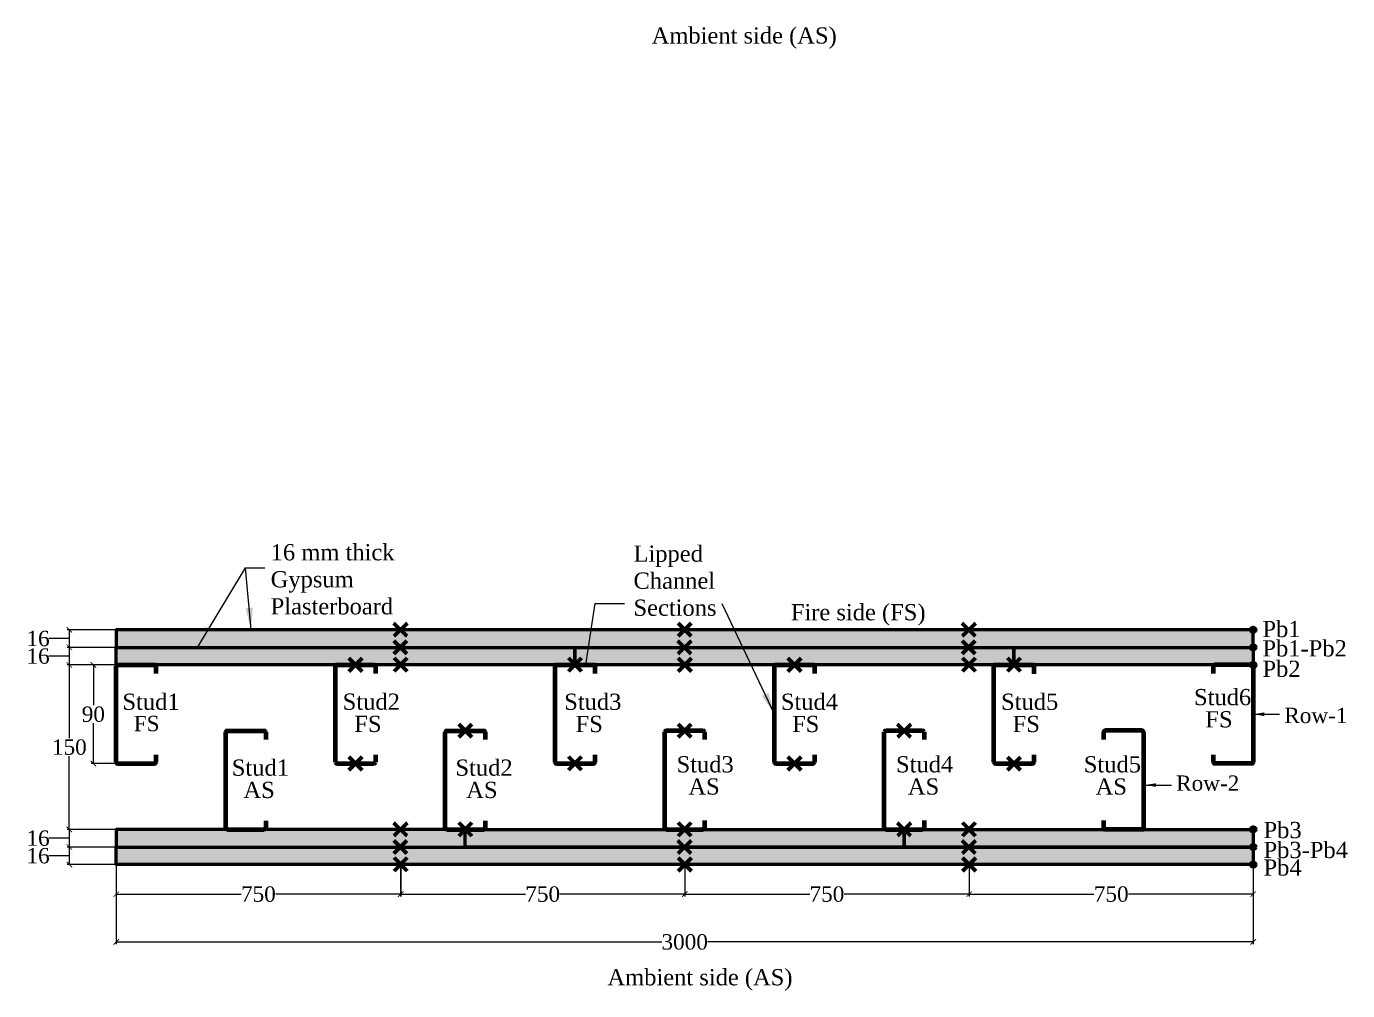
# Model space of a CAD drawing. Header units: millimetres. Extents: x 1095 to 7419, y -378 to 5598.
# Drawn here: x 1095 to 2299, y 869 to 1749 of the extents above; entities that cross this region are included whole.
import ezdxf

# ---------------------------------------------------------------- set-up
doc = ezdxf.new("R2010")
doc.units = ezdxf.units.MM
doc.header["$PDMODE"] = 34
doc.layers.get('0').update_dxf_attribs({"lineweight": 9})
doc.layers.get('Defpoints').update_dxf_attribs({"color": 255})
doc.styles.get("Standard").update_dxf_attribs({"font": 'times.ttf'})
doc.dimstyles.new('Times new roman', dxfattribs={"dimtxt": 14, "dimasz": 5, "dimexe": 2, "dimexo": 1, "dimgap": 1, "dimtad": 0, "dimtih": 1, "dimtoh": 1, "dimtxsty": 'Standard', "dimblk": 'ARCHTICK', "dimcen": 0, "dimclrd": 256, "dimclre": 256, "dimadec": 0, "dimazin": 0, "dimtfac": 1, "dimtmove": 0, "dimatfit": 3, "dimfxl": 1, "dimlwd": -1, "dimlwe": -1, "dimarcsym": 0})

# ---------------------------------------------------------------- blocks, each defined once
blk = doc.blocks.new('_ArchTick')
at = {"color": 0, "linetype": 'ByBlock', "const_width": 0.15}
blk.add_lwpolyline([(-0.5, -0.5), (0.5, 0.5)], dxfattribs=at)
blk = doc.blocks.new('*D279')
at = {"transparency": 16777216}
for p, q in [((1175.7, 1198.4), (1132, 1198.4)), ((1134, 1198.4), (1134, 1182.4)), ((1117.3, 1190.4), (1115.3, 1190.4)), ((1134, 1190.4), (1117.3, 1190.4)), ((1175.7, 1182.4), (1132, 1182.4))]:
    blk.add_line(p, q, dxfattribs=at)
at = {"layer": 'Defpoints', "color": 0, "lineweight": 53, "transparency": 16777216}
for p in [(1176.7, 1198.4), (1134, 1182.4), (1176.7, 1182.4)]:
    blk.add_point(p, dxfattribs=at)
at = {"transparency": 16777216, "xscale": 5, "yscale": 5, "zscale": 5}
for p, rotation in [((1134, 1198.4), 90), ((1134, 1182.4), 270)]:
    blk.add_blockref('_ArchTick', p, dxfattribs=dict(at, rotation=rotation))
at = {"color": 0, "lineweight": 53, "transparency": 16777216, "insert": (1105.5, 1190.4), "char_height": 14, "attachment_point": 5}
blk.add_mtext('16', dxfattribs=at)
blk = doc.blocks.new('*D280')
at = {"transparency": 16777216}
for p, q in [((1175.7, 1182.4), (1132, 1182.4)), ((1134, 1182.4), (1134, 1166.4)), ((1117.3, 1174.4), (1115.3, 1174.4)), ((1134, 1174.4), (1117.3, 1174.4)), ((1175.7, 1166.4), (1132, 1166.4))]:
    blk.add_line(p, q, dxfattribs=at)
at = {"layer": 'Defpoints', "color": 0, "lineweight": 53, "transparency": 16777216}
for p in [(1176.7, 1182.4), (1134, 1166.4), (1176.7, 1166.4)]:
    blk.add_point(p, dxfattribs=at)
at = {"transparency": 16777216, "xscale": 5, "yscale": 5, "zscale": 5}
for p, rotation in [((1134, 1182.4), 90), ((1134, 1166.4), 270)]:
    blk.add_blockref('_ArchTick', p, dxfattribs=dict(at, rotation=rotation))
at = {"color": 0, "lineweight": 53, "transparency": 16777216, "insert": (1105.5, 1174.4), "char_height": 14, "attachment_point": 5}
blk.add_mtext('16', dxfattribs=at)
blk = doc.blocks.new('*D281')
at = {"transparency": 16777216}
for p, q in [((1175.7, 1166.4), (1132, 1166.4)), ((1134, 1166.4), (1134, 1099.5)), ((1134, 1016.4), (1134, 1083.3)), ((1175.7, 1016.4), (1132, 1016.4))]:
    blk.add_line(p, q, dxfattribs=at)
at = {"layer": 'Defpoints', "color": 0, "lineweight": 53, "transparency": 16777216}
for p in [(1176.7, 1166.4), (1134, 1016.4), (1176.7, 1016.4)]:
    blk.add_point(p, dxfattribs=at)
at = {"transparency": 16777216, "xscale": 5, "yscale": 5, "zscale": 5}
for p, rotation in [((1134, 1166.4), 90), ((1134, 1016.4), 270)]:
    blk.add_blockref('_ArchTick', p, dxfattribs=dict(at, rotation=rotation))
at = {"color": 0, "lineweight": 53, "transparency": 16777216, "insert": (1134, 1091.4), "char_height": 14, "attachment_point": 5}
blk.add_mtext('150', dxfattribs=at)
blk = doc.blocks.new('*D282')
at = {"transparency": 16777216}
for p, q in [((1175.7, 1016.4), (1132, 1016.4)), ((1134, 1016.4), (1134, 1000.4)), ((1117.3, 1008.4), (1115.3, 1008.4)), ((1134, 1008.4), (1117.3, 1008.4)), ((1175.7, 1000.4), (1132, 1000.4))]:
    blk.add_line(p, q, dxfattribs=at)
at = {"layer": 'Defpoints', "color": 0, "lineweight": 53, "transparency": 16777216}
for p in [(1176.7, 1016.4), (1134, 1000.4), (1176.7, 1000.4)]:
    blk.add_point(p, dxfattribs=at)
at = {"transparency": 16777216, "xscale": 5, "yscale": 5, "zscale": 5}
for p, rotation in [((1134, 1016.4), 90), ((1134, 1000.4), 270)]:
    blk.add_blockref('_ArchTick', p, dxfattribs=dict(at, rotation=rotation))
at = {"color": 0, "lineweight": 53, "transparency": 16777216, "insert": (1105.5, 1008.4), "char_height": 14, "attachment_point": 5}
blk.add_mtext('16', dxfattribs=at)
blk = doc.blocks.new('*D283')
at = {"transparency": 16777216}
for p, q in [((1175.7, 1000.4), (1132, 1000.4)), ((1134, 1000.4), (1134, 984.4)), ((1117.2, 992.4), (1115.2, 992.4)), ((1134, 992.4), (1117.2, 992.4)), ((1175.7, 984.4), (1132, 984.4))]:
    blk.add_line(p, q, dxfattribs=at)
at = {"layer": 'Defpoints', "color": 0, "lineweight": 53, "transparency": 16777216}
for p in [(1176.7, 1000.4), (1134, 984.4), (1176.7, 984.4)]:
    blk.add_point(p, dxfattribs=at)
at = {"transparency": 16777216, "xscale": 5, "yscale": 5, "zscale": 5}
for p, rotation in [((1134, 1000.4), 90), ((1134, 984.4), 270)]:
    blk.add_blockref('_ArchTick', p, dxfattribs=dict(at, rotation=rotation))
at = {"color": 0, "lineweight": 53, "transparency": 16777216, "insert": (1105.5, 992.4), "char_height": 14, "attachment_point": 5}
blk.add_mtext('16', dxfattribs=at)
blk = doc.blocks.new('*D295')
at = {"transparency": 16777216}
for p, q in [((1176.5, 1166.4), (1153.9, 1166.4)), ((1155.9, 1166.4), (1155.9, 1129.6)), ((1155.9, 1076.5), (1155.9, 1113.3)), ((1176.9, 1076.5), (1153.9, 1076.5))]:
    blk.add_line(p, q, dxfattribs=at)
at = {"layer": 'Defpoints', "color": 0, "lineweight": 53, "transparency": 16777216}
for p in [(1177.5, 1166.4), (1155.9, 1076.5), (1177.9, 1076.5)]:
    blk.add_point(p, dxfattribs=at)
at = {"transparency": 16777216, "xscale": 5, "yscale": 5, "zscale": 5}
for p, rotation in [((1155.9, 1166.4), 90), ((1155.9, 1076.5), 270)]:
    blk.add_blockref('_ArchTick', p, dxfattribs=dict(at, rotation=rotation))
at = {"color": 0, "lineweight": 53, "transparency": 16777216, "insert": (1155.9, 1121.4), "char_height": 14, "attachment_point": 5}
blk.add_mtext('90', dxfattribs=at)
blk = doc.blocks.new('*D284')
at = {"transparency": 16777216}
for p, q in [((1176.7, 983.4), (1176.7, 955.4)), ((1435.9, 983.4), (1435.9, 955.4)), ((1176.7, 957.4), (1290.6, 957.4)), ((1435.9, 957.4), (1322.1, 957.4))]:
    blk.add_line(p, q, dxfattribs=at)
at = {"layer": 'Defpoints', "color": 0, "lineweight": 53, "transparency": 16777216}
for p in [(1176.7, 984.4), (1435.9, 984.4), (1435.9, 957.4)]:
    blk.add_point(p, dxfattribs=at)
at = {"transparency": 16777216, "xscale": 5, "yscale": 5, "zscale": 5, "rotation": 180}
blk.add_blockref('_ArchTick', (1176.7, 957.4), dxfattribs=at)
at = {"transparency": 16777216, "xscale": 5, "yscale": 5, "zscale": 5}
blk.add_blockref('_ArchTick', (1435.9, 957.4), dxfattribs=at)
at = {"color": 0, "lineweight": 53, "transparency": 16777216, "insert": (1306.3, 957.4), "char_height": 14, "attachment_point": 5}
blk.add_mtext('750', dxfattribs=at)
blk = doc.blocks.new('*D288')
at = {"transparency": 16777216}
for p, q in [((1436, 983.5), (1436, 955.4)), ((1694.8, 983.4), (1694.8, 955.4)), ((1436, 957.4), (1549.6, 957.4)), ((1694.8, 957.4), (1581.1, 957.4))]:
    blk.add_line(p, q, dxfattribs=at)
at = {"layer": 'Defpoints', "color": 0, "lineweight": 53, "transparency": 16777216}
for p in [(1436, 984.5), (1694.8, 984.4), (1694.8, 957.4)]:
    blk.add_point(p, dxfattribs=at)
at = {"transparency": 16777216, "xscale": 5, "yscale": 5, "zscale": 5, "rotation": 180}
blk.add_blockref('_ArchTick', (1436, 957.4), dxfattribs=at)
at = {"transparency": 16777216, "xscale": 5, "yscale": 5, "zscale": 5}
blk.add_blockref('_ArchTick', (1694.8, 957.4), dxfattribs=at)
at = {"color": 0, "lineweight": 53, "transparency": 16777216, "insert": (1565.4, 957.4), "char_height": 14, "attachment_point": 5}
blk.add_mtext('750', dxfattribs=at)
blk = doc.blocks.new('*D289')
at = {"transparency": 16777216}
for p, q in [((1694.8, 983.4), (1694.8, 955.4)), ((1954, 983.4), (1954, 955.4)), ((1694.8, 957.4), (1808.7, 957.4)), ((1954, 957.4), (1840.2, 957.4))]:
    blk.add_line(p, q, dxfattribs=at)
at = {"layer": 'Defpoints', "color": 0, "lineweight": 53, "transparency": 16777216}
for p in [(1694.8, 984.4), (1954, 984.4), (1954, 957.4)]:
    blk.add_point(p, dxfattribs=at)
at = {"transparency": 16777216, "xscale": 5, "yscale": 5, "zscale": 5, "rotation": 180}
blk.add_blockref('_ArchTick', (1694.8, 957.4), dxfattribs=at)
at = {"transparency": 16777216, "xscale": 5, "yscale": 5, "zscale": 5}
blk.add_blockref('_ArchTick', (1954, 957.4), dxfattribs=at)
at = {"color": 0, "lineweight": 53, "transparency": 16777216, "insert": (1824.4, 957.4), "char_height": 14, "attachment_point": 5}
blk.add_mtext('750', dxfattribs=at)
blk = doc.blocks.new('*D293')
at = {"transparency": 16777216}
for p, q in [((1954, 983.4), (1954, 955.4)), ((2212.9, 983.4), (2212.9, 955.4)), ((1954, 957.4), (2067.7, 957.4)), ((2212.9, 957.4), (2099.2, 957.4))]:
    blk.add_line(p, q, dxfattribs=at)
at = {"layer": 'Defpoints', "color": 0, "lineweight": 53, "transparency": 16777216}
for p in [(1954, 984.4), (2212.9, 984.4), (2212.9, 957.4)]:
    blk.add_point(p, dxfattribs=at)
at = {"transparency": 16777216, "xscale": 5, "yscale": 5, "zscale": 5, "rotation": 180}
blk.add_blockref('_ArchTick', (1954, 957.4), dxfattribs=at)
at = {"transparency": 16777216, "xscale": 5, "yscale": 5, "zscale": 5}
blk.add_blockref('_ArchTick', (2212.9, 957.4), dxfattribs=at)
at = {"color": 0, "lineweight": 53, "transparency": 16777216, "insert": (2083.5, 957.4), "char_height": 14, "attachment_point": 5}
blk.add_mtext('750', dxfattribs=at)
blk = doc.blocks.new('*D294')
at = {"transparency": 16777216}
for p, q in [((1176.7, 983.4), (1176.7, 911.8)), ((2212.9, 983.4), (2212.9, 911.8)), ((1176.7, 913.8), (1673.9, 913.8)), ((2212.9, 913.8), (1715.7, 913.8))]:
    blk.add_line(p, q, dxfattribs=at)
at = {"layer": 'Defpoints', "color": 0, "lineweight": 53, "transparency": 16777216}
for p in [(1176.7, 984.4), (2212.9, 984.4), (2212.9, 913.8)]:
    blk.add_point(p, dxfattribs=at)
at = {"transparency": 16777216, "xscale": 5, "yscale": 5, "zscale": 5, "rotation": 180}
blk.add_blockref('_ArchTick', (1176.7, 913.8), dxfattribs=at)
at = {"transparency": 16777216, "xscale": 5, "yscale": 5, "zscale": 5}
blk.add_blockref('_ArchTick', (2212.9, 913.8), dxfattribs=at)
at = {"color": 0, "lineweight": 53, "transparency": 16777216, "insert": (1694.8, 913.8), "char_height": 14, "attachment_point": 5}
blk.add_mtext('3000', dxfattribs=at)
blk = doc.blocks.new('Stud')
at = {"lineweight": 120}
for p, q in [((4630.2, 1668.9), (4630.2, 1756.4)), ((4631.5, 1757.6), (4665.2, 1757.6)), ((4666.5, 1756.4), (4666.5, 1749.6)), ((4666.5, 1675.6), (4666.5, 1668.9)), ((4631.5, 1667.6), (4665.2, 1667.6))]:
    blk.add_line(p, q, dxfattribs=at)
for centre, start, end in [((4631.5, 1756.4), 90, 180), ((4665.2, 1756.4), 0, 90), ((4631.5, 1668.9), 180, 270), ((4665.2, 1668.9), 270, 0)]:
    blk.add_arc(centre, 1.25, start, end, dxfattribs=at)

msp = doc.modelspace()

# ---------------------------------------------------------------- hatches: boundary and pattern name
at = {"lineweight": 53, "true_color": 0xf7abae}
h = msp.add_hatch(color=241, dxfattribs=at)
h.dxf.hatch_style = 1
h.paths.add_polyline_path([(2212.95, 1196.101, -0.42274013), (2210.648, 1198.471), (1176.7, 1198.471), (1176.7, 1182.404), (2210.647, 1182.404, -0.41421356), (2212.95, 1184.707)])
at = {"lineweight": 53, "true_color": 0x2776bb}
h = msp.add_hatch(color=152, dxfattribs=at)
h.dxf.hatch_style = 1
h.paths.add_polyline_path([(2215.252, 1198.404, 1), (2210.647, 1198.404, 1)])
at = {"lineweight": 53, "true_color": 0xf7abae}
h = msp.add_hatch(color=241, dxfattribs=at)
h.dxf.hatch_style = 1
h.paths.add_polyline_path([(1176.7, 1182.404), (1176.7, 1166.462), (1594.825, 1166.462), (1594.825, 1182.404)])
h = msp.add_hatch(color=241, dxfattribs=at)
h.dxf.hatch_style = 1
h.paths.add_polyline_path([(1994.825, 1182.404), (1594.825, 1182.404), (1594.825, 1166.404), (1994.825, 1166.404)])
h = msp.add_hatch(color=241, dxfattribs=at)
h.dxf.hatch_style = 1
h.paths.add_polyline_path([(2212.95, 1180.101, -0.41421356), (2210.647, 1182.404), (1994.825, 1182.404), (1994.825, 1166.471), (2210.648, 1166.471, -0.4057381), (2212.95, 1168.707)])
at = {"lineweight": 53, "true_color": 0x2776bb}
h = msp.add_hatch(color=152, dxfattribs=at)
h.dxf.hatch_style = 1
h.paths.add_polyline_path([(2215.252, 1182.404, 1), (2210.647, 1182.404, 1)])
h = msp.add_hatch(color=152, dxfattribs=at)
h.dxf.hatch_style = 1
h.paths.add_polyline_path([(2215.252, 1166.404, 1), (2210.647, 1166.404, 1)])
at = {"lineweight": 53, "true_color": 0xf7abae}
h = msp.add_hatch(color=241, dxfattribs=at)
h.dxf.hatch_style = 1
h.paths.add_polyline_path([(1494.825, 1016.404), (1176.7, 1016.404), (1176.7, 1000.404), (1494.825, 1000.404)])
h = msp.add_hatch(color=241, dxfattribs=at)
h.dxf.hatch_style = 1
h.paths.add_polyline_path([(1494.825, 1016.404), (1494.825, 1000.404), (1894.825, 1000.404), (1894.825, 1016.404)])
h = msp.add_hatch(color=241, dxfattribs=at)
h.dxf.hatch_style = 1
h.paths.add_polyline_path([(1894.825, 1016.404), (1894.825, 1000.404), (2212.95, 1000.404), (2212.95, 1016.404)])
at = {"lineweight": 53, "true_color": 0x2776bb}
h = msp.add_hatch(color=152, dxfattribs=at)
h.dxf.hatch_style = 1
h.paths.add_polyline_path([(2215.252, 1016.404, 1), (2210.647, 1016.404, 1)])
at = {"lineweight": 53, "true_color": 0xf7abae}
h = msp.add_hatch(color=241, dxfattribs=at)
h.dxf.hatch_style = 1
h.paths.add_polyline_path([(2212.95, 1000.404), (1176.7, 1000.404), (1176.7, 984.404), (2212.95, 984.404)])
at = {"lineweight": 53, "true_color": 0x2776bb}
h = msp.add_hatch(color=152, dxfattribs=at)
h.dxf.hatch_style = 1
h.paths.add_polyline_path([(2215.252, 1000.404, 1), (2210.647, 1000.404, 1)])
h = msp.add_hatch(color=152, dxfattribs=at)
h.dxf.hatch_style = 1
h.paths.add_polyline_path([(2215.252, 984.404, 1), (2210.647, 984.404, 1)])

# ---------------------------------------------------------------- linework, layer by layer
at = {"color": 1, "lineweight": 60}
for points in [[(1441.762, 1204.471), (1429.762, 1192.471)], [(1441.762, 1192.471), (1429.762, 1204.471)], [(1700.825, 1204.471), (1688.825, 1192.471)], [(1700.825, 1192.471), (1688.825, 1204.471)], [(1959.707, 1204.471), (1947.707, 1192.471)], [(1959.707, 1192.471), (1947.707, 1204.471)], [(1441.611, 1188.471), (1429.611, 1176.471)], [(1441.611, 1176.471), (1429.611, 1188.471)], [(1700.673, 1188.471), (1688.673, 1176.471)], [(1700.673, 1176.471), (1688.673, 1188.471)], [(1959.555, 1188.471), (1947.555, 1176.471)], [(1959.555, 1176.471), (1947.555, 1188.471)], [(1400.825, 1172.471), (1388.825, 1160.471)], [(1400.825, 1160.471), (1388.825, 1172.471)], [(1441.914, 1172.471), (1429.914, 1160.471)], [(1441.914, 1160.471), (1429.914, 1172.471)], [(1600.825, 1172.462), (1588.825, 1160.462)], [(1600.825, 1160.462), (1588.825, 1172.462)], [(1700.976, 1172.471), (1688.976, 1160.471)], [(1700.976, 1160.471), (1688.976, 1172.471)], [(1800.825, 1172.471), (1788.825, 1160.471)], [(1800.825, 1160.471), (1788.825, 1172.471)], [(1959.858, 1172.471), (1947.858, 1160.471)], [(1959.858, 1160.471), (1947.858, 1172.471)], [(2000.825, 1172.471), (1988.825, 1160.471)], [(2000.825, 1160.471), (1988.825, 1172.471)], [(1500.825, 1112.404), (1488.825, 1100.404)], [(1500.825, 1100.404), (1488.825, 1112.404)], [(1700.825, 1112.471), (1688.825, 1100.471)], [(1700.825, 1100.471), (1688.825, 1112.471)], [(1900.825, 1112.471), (1888.825, 1100.471)], [(1900.825, 1100.471), (1888.825, 1112.471)], [(1400.833, 1082.471), (1388.833, 1070.471)], [(1400.833, 1070.471), (1388.833, 1082.471)], [(1600.825, 1082.462), (1588.825, 1070.462)], [(1600.825, 1070.462), (1588.825, 1082.462)], [(1800.825, 1082.471), (1788.825, 1070.471)], [(1800.825, 1070.471), (1788.825, 1082.471)], [(2000.825, 1082.404), (1988.825, 1070.404)], [(2000.825, 1070.404), (1988.825, 1082.404)], [(1441.818, 1022.46), (1429.818, 1010.46)], [(1441.818, 1010.46), (1429.818, 1022.46)], [(1500.825, 1022.404), (1488.825, 1010.404)], [(1500.825, 1010.404), (1488.825, 1022.404)], [(1700.825, 1022.404), (1688.825, 1010.404)], [(1700.825, 1010.404), (1688.825, 1022.404)], [(1900.825, 1022.471), (1888.825, 1010.471)], [(1900.825, 1010.471), (1888.825, 1022.471)], [(1959.887, 1022.404), (1947.887, 1010.404)], [(1959.887, 1010.404), (1947.887, 1022.404)], [(1441.667, 1006.46), (1429.667, 994.46)], [(1441.667, 994.46), (1429.667, 1006.46)], [(1700.673, 1006.404), (1688.673, 994.404)], [(1700.673, 994.404), (1688.673, 1006.404)], [(1959.736, 1006.404), (1947.736, 994.404)], [(1959.736, 994.404), (1947.736, 1006.404)], [(1441.97, 990.46), (1429.97, 978.46)], [(1441.97, 978.46), (1429.97, 990.46)], [(1700.976, 990.404), (1688.976, 978.404)], [(1700.976, 978.404), (1688.976, 990.404)], [(1960.039, 990.404), (1948.039, 978.404)], [(1960.039, 978.404), (1948.039, 990.404)]]:
    msp.add_lwpolyline(points, dxfattribs=at)
at = {"lineweight": 53}
for points in [[(2212.95, 1198.471), (1176.7, 1198.471), (1176.7, 1182.404), (2212.95, 1182.404)], [(1176.7, 1182.404), (1594.825, 1182.404), (1594.825, 1166.462), (1176.7, 1166.462)], [(1594.825, 1182.404), (1994.825, 1182.404), (1994.825, 1166.404), (1594.825, 1166.404)], [(1994.825, 1182.404), (2212.95, 1182.404), (2212.95, 1166.471), (1994.825, 1166.471)], [(1494.825, 1016.404), (1176.7, 1016.404), (1176.7, 1000.404), (1494.825, 1000.404)], [(1494.825, 1016.404), (1894.825, 1016.404), (1894.825, 1000.404), (1494.825, 1000.404)], [(1894.825, 1016.404), (2212.95, 1016.404), (2212.95, 1000.404), (1894.825, 1000.404)], [(1176.7, 1000.404), (2212.95, 1000.404), (2212.95, 984.404), (1176.7, 984.404)]]:
    msp.add_lwpolyline(points, close=True, dxfattribs=at)
for centre in [(2212.95, 1198.404), (2212.95, 1182.404), (2212.95, 1166.404), (2212.95, 1016.404), (2212.95, 1000.404), (2212.95, 984.404)]:
    msp.add_circle(centre, 2.303, dxfattribs=at)

# ---------------------------------------------------------------- block references
at = {"lineweight": -3}
for p in [(-3453.545, -591.132), (-3253.545, -591.132), (-3053.545, -591.141), (-2853.545, -591.132), (-2653.545, -591.199), (-3353.545, -651.199), (-3153.545, -651.199), (-2953.545, -651.132), (-2753.545, -651.132)]:
    msp.add_blockref('Stud', p, dxfattribs=at)
at = {"lineweight": -3, "rotation": 180}
for p in [(6843.194, 2834.074), (6743.194, 2774.074)]:
    msp.add_blockref('Stud', p, dxfattribs=at)

# ---------------------------------------------------------------- texts
at = {"lineweight": 53, "attachment_point": 1}
for s, insert, char_height, width in [('Ambient side (AS)', (1664.683, 1747.642), 14.7814, 165.80062), ('16 mm thick Gypsum Plasterboard', (1317.481, 1276.526), 14.7814, 115.93848), ('Lipped Channel Sections', (1648.134, 1275.263), 14.7814, 68.45472), ('Fire side (FS)', (1791.49, 1221.853), 14.7814, 123.57795), ('Pb1', (2221.305, 1206.55), 14.7814, 41.76421), ('Pb1-Pb2', (2221.305, 1188.933), 14.7814, 41.76421), ('Pb2', (2221.305, 1170.268), 14.7814, 41.76421), ('Stud6', (2158.946, 1144.472), 14.7814, 41.76421), ('Stud1', (1182.415, 1140.23), 14.7814, 41.76421), ('Stud2', (1383.138, 1140.297), 14.7814, 41.76421), ('Stud3', (1585.007, 1140.221), 14.7814, 41.76421), ('Stud4', (1782.415, 1140.23), 14.7814, 41.76421), ('Stud5', (1983.138, 1140.23), 14.7814, 41.76421), ('FS', (1192.683, 1119.984), 14, 16.82223), ('FS', (1393.689, 1120.051), 14.7814, 16.82223), ('FS', (1595.366, 1119.975), 14.7814, 16.82223), ('FS', (1792.683, 1119.984), 14.7814, 16.82223), ('FS', (1993.689, 1119.984), 14.7814, 16.82223), ('FS', (2169.305, 1124.226), 14.7814, 16.82223), ('Row-1', (2241.252, 1127.392), 14, 90.08321), ('Stud3', (1687.394, 1083.203), 14.7814, 41.76421), ('Stud4', (1887.394, 1083.203), 14.7814, 41.76421), ('Stud5', (2058.518, 1083.203), 14.7814, 41.76421), ('Stud1', (1282.065, 1080.163), 14.7814, 41.76421), ('Stud2', (1485.915, 1080.163), 14.7814, 41.76421), ('AS', (1292.683, 1059.851), 14.7814, 16.82223), ('AS', (1495.702, 1059.851), 14.7814, 16.82223), ('AS', (1698.176, 1062.958), 14.7814, 16.82223), ('AS', (1898.176, 1062.958), 14.7814, 16.82223), ('AS', (2069.3, 1062.958), 14.7814, 16.82223), ('Row-2', (2142.669, 1065.621), 14, 90.08321), ('Pb3', (2222.323, 1023.284), 14.7814, 41.76421), ('Pb3-Pb4', (2222.323, 1005.108), 14.7814, 41.76421), ('Pb4', (2222.323, 989.108), 14.7814, 41.76421), ('Ambient side (AS)', (1624.402, 889.086), 14.7814, 172.31002)]:
    msp.add_mtext(s, dxfattribs=dict(at, insert=insert, char_height=char_height, width=width))

# ---------------------------------------------------------------- dimensions: what is measured, and where the dimension line sits
at = {"lineweight": 53}
for base, p1, p2, picture, middle in [((1134.004, 1182.404), (1176.7, 1198.404), (1176.7, 1182.404), '*D279', (1114.262, 1190.404)), ((1134.004, 1166.404), (1176.7, 1182.404), (1176.7, 1166.404), '*D280', (1114.262, 1174.404)), ((1134.004, 1000.404), (1176.7, 1016.404), (1176.7, 1000.404), '*D282', (1114.262, 1008.404)), ((1133.97, 984.404), (1176.7, 1000.404), (1176.7, 984.404), '*D283', (1114.227, 992.404))]:
    dim = msp.add_linear_dim(base=base, p1=p1, p2=p2, angle=90, dimstyle='Times new roman', override={"dimtmove": 1}, dxfattribs=at)
    dim.commit()
    dim.dimension.update_dxf_attribs({"geometry": picture, "text_midpoint": middle})
dim = msp.add_linear_dim(base=(1134.004, 1016.404), p1=(1176.707, 1166.404), p2=(1176.7, 1016.404), angle=90, dimstyle='Times new roman', dxfattribs=at)
dim.commit()
dim.dimension.update_dxf_attribs({"geometry": '*D281', "text_midpoint": (1134.004, 1091.404)})
dim = msp.add_linear_dim(base=(1155.94, 1076.471), p1=(1177.547, 1166.404), p2=(1177.95, 1076.471), angle=90, text='90', dimstyle='Times new roman', dxfattribs=at)
dim.commit()
dim.dimension.update_dxf_attribs({"geometry": '*D295', "text_midpoint": (1155.94, 1121.438)})
for base, p2, text, picture, middle in [((1435.914, 957.378), (1435.914, 984.404), '750', '*D284', (1306.307, 957.378)), ((2212.95, 913.784), (2212.95, 984.404), '3000', '*D294', (1694.825, 913.784))]:
    dim = msp.add_linear_dim(base=base, p1=(1176.7, 984.404), p2=p2, text=text, dimstyle='Times new roman', dxfattribs=at)
    dim.commit()
    dim.dimension.update_dxf_attribs({"geometry": picture, "text_midpoint": middle})
for base, p1, p2, picture, middle in [((1694.825, 957.378), (1435.97, 984.46), (1694.825, 984.404), '*D288', (1565.397, 957.378)), ((1954.039, 957.378), (1694.825, 984.404), (1954.039, 984.404), '*D289', (1824.432, 957.378)), ((2212.95, 957.378), (1954.039, 984.404), (2212.95, 984.404), '*D293', (2083.494, 957.378))]:
    dim = msp.add_linear_dim(base=base, p1=p1, p2=p2, text='750', dimstyle='Times new roman', override={"dimtmove": 1}, dxfattribs=at)
    dim.commit()
    dim.dimension.update_dxf_attribs({"geometry": picture, "text_midpoint": middle})

# ---------------------------------------------------------------- leaders
for points, override in [([(1250.896, 1182.404), (1294.673, 1254.822), (1312.288, 1254.822)], {"dimasz": 20}), ([(1299.677, 1198.394), (1294.673, 1254.822)], {"dimasz": 20}), ([(1604.841, 1166.462), (1613.199, 1222.43), (1640.068, 1222.43)], {"dimasz": 20}), ([(1776.7, 1121.471), (1728.916, 1222.234)], {"dimasz": 20}), ([(2212.95, 1121.471), (2236.879, 1121.471)], {"dimasz": 10, "dimgap": 1, "dimtad": 0}), ([(2114.366, 1056.879), (2138.295, 1056.879)], {"dimasz": 10, "dimgap": 1, "dimtad": 0})]:
    msp.add_leader(points, dimstyle='Times new roman', override=override, dxfattribs=at)

doc.saveas('drawing.dxf')
